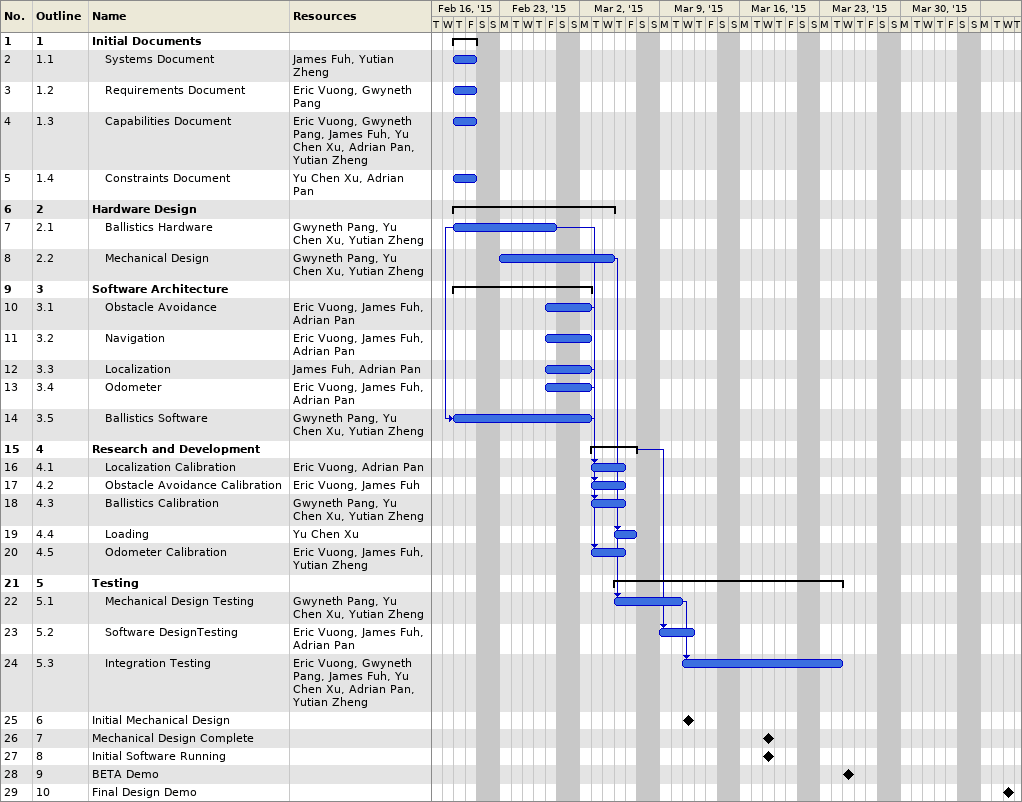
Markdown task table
| ID | WBS | Task | Start | Finish | Predecessors | Resources |
|---|---|---|---|---|---|---|
| 1 | 1 | **Initial Documents** | 2015-02-19 | 2015-02-20 |  |  |
| 2 | 1.1 | Systems Document | 2015-02-19 | 2015-02-20 |  | James Fuh, Yutian Zheng |
| 3 | 1.2 | Requirements Document | 2015-02-19 | 2015-02-20 |  | Eric Vuong, Gwyneth Pang |
| 4 | 1.3 | Capabilities Document | 2015-02-19 | 2015-02-20 |  | Eric Vuong, Gwyneth Pang, James Fuh, Yu Chen Xu, Adrian Pan, Yutian Zheng |
| 5 | 1.4 | Constraints Document | 2015-02-19 | 2015-02-20 |  | Yu Chen Xu, Adrian Pan |
| 6 | 2 | **Hardware Design** | 2015-02-19 | 2015-03-04 |  |  |
| 7 | 2.1 | Ballistics Hardware | 2015-02-19 | 2015-02-27 |  | Gwyneth Pang, Yu Chen Xu, Yutian Zheng |
| 8 | 2.2 | Mechanical Design | 2015-02-23 | 2015-03-04 |  | Gwyneth Pang, Yu Chen Xu, Yutian Zheng |
| 9 | 3 | **Software Architecture** | 2015-02-19 | 2015-03-02 |  |  |
| 10 | 3.1 | Obstacle Avoidance | 2015-02-27 | 2015-03-02 |  | Eric Vuong, James Fuh, Adrian Pan |
| 11 | 3.2 | Navigation | 2015-02-27 | 2015-03-02 |  | Eric Vuong, James Fuh, Adrian Pan |
| 12 | 3.3 | Localization | 2015-02-27 | 2015-03-02 |  | James Fuh, Adrian Pan |
| 13 | 3.4 | Odometer | 2015-02-27 | 2015-03-02 |  | Eric Vuong, James Fuh, Adrian Pan |
| 14 | 3.5 | Ballistics Software | 2015-02-19 | 2015-03-02 | 7SS | Gwyneth Pang, Yu Chen Xu, Yutian Zheng |
| 15 | 4 | **Research and Development** | 2015-03-03 | 2015-03-06 |  |  |
| 16 | 4.1 | Localization Calibration | 2015-03-03 | 2015-03-05 | 12 | Eric Vuong, Adrian Pan |
| 17 | 4.2 | Obstacle Avoidance Calibration | 2015-03-03 | 2015-03-05 | 10 | Eric Vuong, James Fuh |
| 18 | 4.3 | Ballistics Calibration | 2015-03-03 | 2015-03-05 | 7, 14 | Gwyneth Pang, Yu Chen Xu, Yutian Zheng |
| 19 | 4.4 | Loading | 2015-03-05 | 2015-03-06 | 8 | Yu Chen Xu |
| 20 | 4.5 | Odometer Calibration | 2015-03-03 | 2015-03-05 | 13 | Eric Vuong, James Fuh, Yutian Zheng |
| 21 | 5 | **Testing** | 2015-03-05 | 2015-03-24 |  |  |
| 22 | 5.1 | Mechanical Design Testing | 2015-03-05 | 2015-03-10 | 8 | Gwyneth Pang, Yu Chen Xu, Yutian Zheng |
| 23 | 5.2 | Software DesignTesting | 2015-03-09 | 2015-03-11 | 15 | Eric Vuong, James Fuh, Adrian Pan |
| 24 | 5.3 | Integration Testing | 2015-03-11 | 2015-03-24 | 22 | Eric Vuong, Gwyneth Pang, James Fuh, Yu Chen Xu, Adrian Pan, Yutian Zheng |
| 25 | 6 | Initial Mechanical Design (milestone) | 2015-03-11 | 2015-03-11 |  |  |
| 26 | 7 | Mechanical Design Complete (milestone) | 2015-03-18 | 2015-03-18 |  |  |
| 27 | 8 | Initial Software Running (milestone) | 2015-03-18 | 2015-03-18 |  |  |
| 28 | 9 | BETA Demo (milestone) | 2015-03-25 | 2015-03-25 |  |  |
| 29 | 10 | Final Design Demo (milestone) | 2015-04-08 | 2015-04-08 |  |  |
